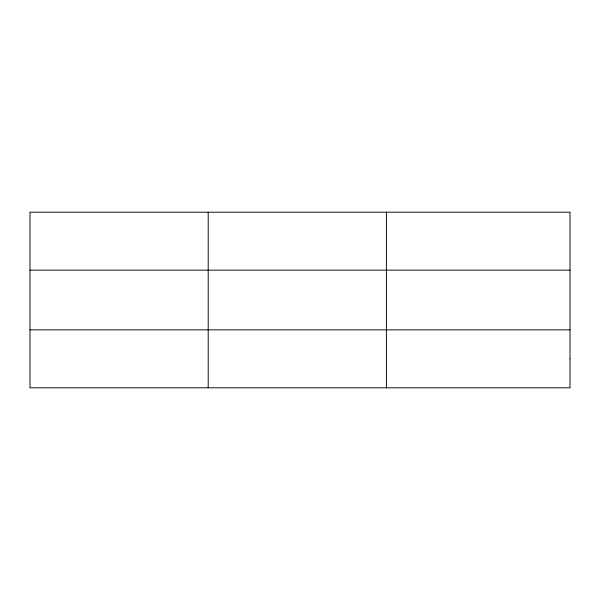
<?xml version="1.0" encoding="UTF-8"?>
<svg xmlns="http://www.w3.org/2000/svg" width="600" height="600" viewBox="0 0 600 600"><rect width="100%" height="100%" fill="white"/><g stroke="black" fill="none" stroke-linecap="round" stroke-linejoin="round"><path stroke-width="0.9" d="M208.2 387.803L208.2 212.197M386.4 387.803L386.4 212.197M30 270.15L570 270.15M30 329.85L570 329.85M570 358.83L570 387.803L30 387.803L30 212.197L570 212.197L570 358.83"/></g></svg>
